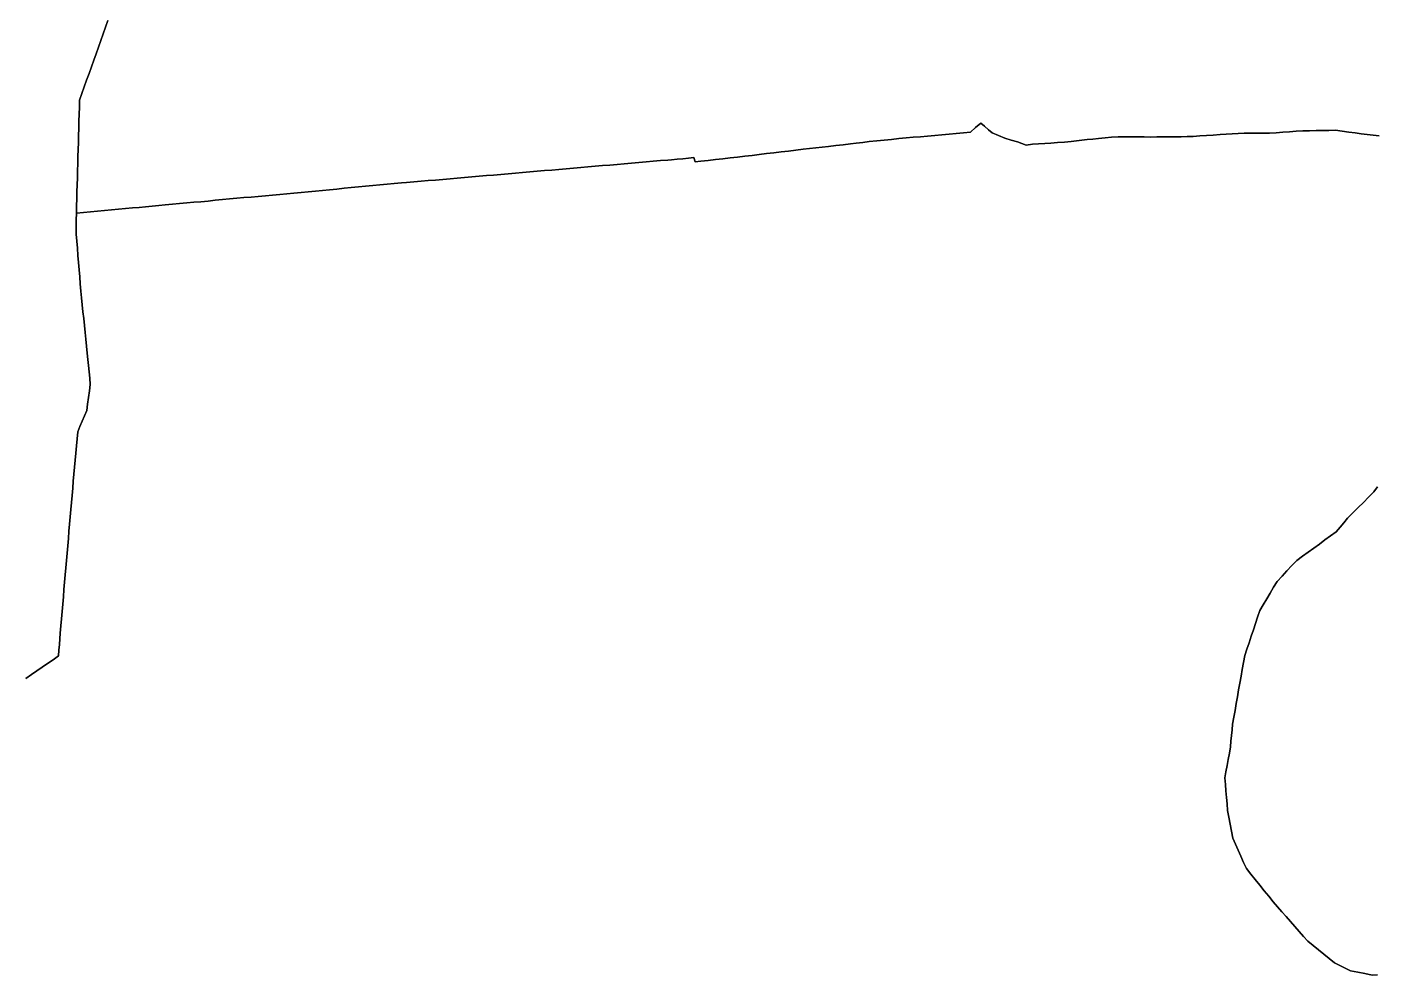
# Model space of a CAD drawing. Header units: inches. Extents: x 130170 to 284068, y 377793 to 804530.
# Drawn here: x 250885 to 252691, y 730974 to 732245 of the extents above; entities that cross this region are included whole.
import ezdxf

# ---------------------------------------------------------------- set-up
doc = ezdxf.new("R2010")
doc.units = ezdxf.units.IN
doc.header["$MEASUREMENT"] = 0
doc.layers.add('muni_il', color=7, linetype='Continuous')

msp = doc.modelspace()

# ---------------------------------------------------------------- linework, layer by layer
at = {"layer": 'muni_il'}
for points in [[(250993.8, 732254), (250990.6, 732245.1), (250987.5, 732236.2), (250984.3, 732227.3), (250981.1, 732218.4), (250978, 732209.5), (250974.8, 732200.6), (250971.6, 732191.7), (250968.5, 732182.8), (250965.3, 732173.8), (250962.1, 732164.9), (250959, 732156), (250955.8, 732147.1), (250955.5, 732137.7), (250955.3, 732128.2), (250955, 732118.8), (250954.7, 732109.3), (250954.5, 732099.9), (250954.2, 732090.4), (250953.9, 732081), (250953.7, 732071.5), (250953.4, 732062.1), (250953.1, 732052.6), (250952.9, 732043.2), (250952.6, 732033.7), (250952.3, 732024.3), (250952, 732014.8), (250951.8, 732005.4), (250951.5, 731995.9), (250951.4, 731986.5), (250951.4, 731977.1), (250951.3, 731967.7), (250952.1, 731958.2), (250952.9, 731948.6), (250953.7, 731939), (250954.5, 731929.5), (250955.2, 731919.9), (250956, 731910.3), (250956.8, 731900.8), (250957.6, 731891.2), (250958.5, 731882), (250959.5, 731872.7), (250960.4, 731863.5), (250961.3, 731854.3), (250962.2, 731845), (250963.2, 731835.8), (250964.1, 731826.6), (250965, 731817.3), (250966, 731808.1), (250966.8, 731799.7), (250967.7, 731791.3), (250968.5, 731782.9), (250969.4, 731774.5), (250970.2, 731766.1), (250969, 731757.4), (250967.8, 731748.6), (250966.6, 731739.8), (250965.4, 731731), (250962.4, 731723.9), (250959.3, 731716.8), (250956.3, 731709.7), (250953.3, 731702.5), (250952.4, 731693.1), (250951.6, 731683.6), (250950.8, 731674.2), (250949.9, 731664.7), (250949.1, 731655.2), (250948.3, 731645.8), (250947.4, 731636.3), (250946.6, 731626.9), (250945.8, 731617.4), (250944.9, 731607.9), (250944.1, 731598.5), (250943.3, 731588.7), (250942.4, 731579), (250941.6, 731569.2), (250940.8, 731559.5), (250939.9, 731549.7), (250939.1, 731539.9), (250938.3, 731530.2), (250937.4, 731520.4), (250936.6, 731510.7), (250935.8, 731500.9), (250934.9, 731491.1), (250934.1, 731481.4), (250933.2, 731471.6), (250932.4, 731461.9), (250931.6, 731452.1), (250930.7, 731442.4), (250929.9, 731432.6), (250929.3, 731425), (250928.7, 731417.3), (250928, 731409.7), (250927.4, 731402.1), (250920.2, 731397.1), (250912.9, 731392.1), (250905.7, 731387.1), (250898.4, 731382.1), (250891.2, 731377.1), (250883.9, 731372.1)], [(252698.1, 732099.3), (252690.1, 732100.2), (252682.2, 732101.2), (252674.3, 732102.2), (252666.3, 732103.2), (252657.5, 732104.4), (252648.6, 732105.6), (252639.7, 732106.8), (252631, 732106.6), (252622.3, 732106.5), (252613.6, 732106.3), (252604.8, 732106.2), (252596.1, 732106), (252587.2, 732105.4), (252578.2, 732104.8), (252569.3, 732104.2), (252560.4, 732103.6), (252551.4, 732103), (252542.9, 732103), (252534.3, 732103), (252525.7, 732103), (252517.2, 732103), (252509.1, 732102.5), (252501, 732102), (252493, 732101.5), (252484.9, 732101.1), (252475.8, 732100.4), (252466.8, 732099.8), (252457.7, 732099.2), (252448.7, 732098.6), (252440.7, 732098.4), (252432.8, 732098.2), (252424.8, 732098.1), (252416.6, 732098.1), (252408.5, 732098.1), (252400, 732097.8), (252391.6, 732097.6), (252383.1, 732097.8), (252374.7, 732098.1), (252366, 732098.1), (252357.3, 732098.1), (252348.4, 732097.8), (252339.4, 732097.6), (252330.8, 732096.6), (252322.1, 732095.6), (252314.4, 732095.1), (252306.7, 732094.6), (252299.6, 732093.6), (252292.5, 732092.6), (252285.3, 732091.6), (252276.2, 732091), (252267.1, 732090.3), (252258, 732089.6), (252249.8, 732089.2), (252241.5, 732088.8), (252233.3, 732088.3), (252233.3, 732088.3), (252224.9, 732086.9), (252219.1, 732089), (252213.3, 732091.1), (252204.9, 732093.6), (252196.5, 732096.1), (252188, 732099.6), (252179.6, 732103.2), (252174.4, 732107.6), (252169.2, 732112.1), (252164, 732116.5), (252157.2, 732110.4), (252150.5, 732104.3), (252140.9, 732103.4), (252131.3, 732102.6), (252121.7, 732101.7), (252112.1, 732100.8), (252102.5, 732100), (252092.9, 732099.1), (252083.2, 732098.2), (252073.6, 732097.4), (252064, 732096.5), (252054.2, 732095.6), (252044.3, 732094.6), (252034.4, 732093.6), (252024.6, 732092.7), (252014.7, 732091.7), (252005.8, 732090.6), (251996.9, 732089.4), (251989.5, 732088.5), (251979.6, 732087.4), (251969.8, 732086.3), (251959.9, 732085.2), (251951.5, 732084.2), (251943, 732083.3), (251934.6, 732082.3), (251926.1, 732081.3), (251916.3, 732080.2), (251906.5, 732079), (251896.7, 732077.9), (251886.8, 732076.7), (251877, 732075.6), (251867.2, 732074.4), (251857.4, 732073.2), (251847.6, 732072.1), (251837.8, 732070.9), (251827.9, 732069.8), (251818.1, 732068.6), (251808.3, 732067.5), (251798.5, 732066.3), (251788.7, 732065.2), (251781, 732064.5), (251779.6, 732070.1), (251772.1, 732069.4), (251764.6, 732068.7), (251757.1, 732068.1), (251749.6, 732067.4), (251744.5, 732066.9), (251734.8, 732066.1), (251725, 732065.3), (251715.3, 732064.4), (251705.6, 732063.6), (251695.8, 732062.7), (251686.1, 732061.9), (251676.4, 732061.1), (251666.6, 732060.2), (251656.9, 732059.4), (251647.2, 732058.6), (251637.4, 732057.7), (251627.7, 732056.9), (251618, 732056), (251608.2, 732055.2), (251598.5, 732054.4), (251588.8, 732053.5), (251579, 732052.7), (251569.3, 732051.9), (251559.6, 732051), (251549.8, 732050.2), (251540.1, 732049.3), (251530.4, 732048.5), (251520.6, 732047.7), (251510.9, 732046.8), (251501.2, 732046), (251491.4, 732045.2), (251481.7, 732044.3), (251472, 732043.5), (251462.2, 732042.6), (251452.5, 732041.8), (251442.8, 732041), (251433, 732040.1), (251423.3, 732039.3), (251413.6, 732038.5), (251403.8, 732037.6), (251394.1, 732036.8), (251387.3, 732036.4), (251377.7, 732035.5), (251368.1, 732034.5), (251358.5, 732033.6), (251348.9, 732032.7), (251339.2, 732031.8), (251329.6, 732030.8), (251320, 732029.9), (251310.4, 732029), (251300.8, 732028), (251291.1, 732027.1), (251281.6, 732026.2), (251272, 732025.3), (251262.4, 732024.4), (251252.8, 732023.5), (251243.2, 732022.7), (251233.6, 732021.8), (251224.1, 732020.9), (251214.5, 732020), (251204.9, 732019.1), (251195.3, 732018.2), (251185.7, 732017.3), (251176.1, 732016.5), (251166.6, 732015.6), (251157, 732014.7), (251147.4, 732013.8), (251137.8, 732012.9), (251128.2, 732012), (251118.6, 732011.1), (251109, 732010.3), (251099.5, 732009.4), (251089.9, 732008.5), (251080.3, 732007.6), (251070.7, 732006.7), (251061.9, 732005.9), (251053.1, 732005.1), (251044.3, 732004.3), (251035.5, 732003.5), (251026.7, 732002.7), (251017.3, 732001.9), (251007.9, 732001), (250998.5, 732000.2), (250989.1, 731999.3), (250979.7, 731998.5), (250970.3, 731997.6), (250960.9, 731996.8), (250951.5, 731995.9), (250951.8, 732005.4), (250952, 732014.8), (250952.3, 732024.3), (250952.6, 732033.7), (250952.9, 732043.2), (250953.1, 732052.6), (250953.4, 732062.1), (250953.7, 732071.5), (250953.9, 732081), (250954.2, 732090.4), (250954.5, 732099.9), (250954.7, 732109.3), (250955, 732118.8), (250955.3, 732128.2), (250955.5, 732137.7), (250955.8, 732147.1), (250959, 732156), (250962.1, 732164.9), (250965.3, 732173.8), (250968.5, 732182.8), (250971.6, 732191.7), (250974.8, 732200.6), (250978, 732209.5), (250981.1, 732218.4), (250984.3, 732227.3), (250987.5, 732236.2), (250990.6, 732245.1), (250993.8, 732254)], [(250883.9, 731372.1), (250891.2, 731377.1), (250898.4, 731382.1), (250905.7, 731387.1), (250912.9, 731392.1), (250920.2, 731397.1), (250927.4, 731402.1), (250928, 731409.7), (250928.7, 731417.3), (250929.3, 731425), (250929.9, 731432.6), (250930.7, 731442.4), (250931.6, 731452.1), (250932.4, 731461.9), (250933.2, 731471.6), (250934.1, 731481.4), (250934.9, 731491.1), (250935.8, 731500.9), (250936.6, 731510.7), (250937.4, 731520.4), (250938.3, 731530.2), (250939.1, 731539.9), (250939.9, 731549.7), (250940.8, 731559.5), (250941.6, 731569.2), (250942.4, 731579), (250943.3, 731588.7), (250944.1, 731598.5), (250944.9, 731607.9), (250945.8, 731617.4), (250946.6, 731626.9), (250947.4, 731636.3), (250948.3, 731645.8), (250949.1, 731655.2), (250949.9, 731664.7), (250950.8, 731674.2), (250951.6, 731683.6), (250952.4, 731693.1), (250953.3, 731702.5), (250956.3, 731709.7), (250959.3, 731716.8), (250962.4, 731723.9), (250965.4, 731731), (250966.6, 731739.8), (250967.8, 731748.6), (250969, 731757.4), (250970.2, 731766.1), (250969.4, 731774.5), (250968.5, 731782.9), (250967.7, 731791.3), (250966.8, 731799.7), (250966, 731808.1), (250965, 731817.3), (250964.1, 731826.6), (250963.2, 731835.8), (250962.2, 731845), (250961.3, 731854.3), (250960.4, 731863.5), (250959.5, 731872.7), (250958.5, 731882), (250957.6, 731891.2), (250956.8, 731900.8), (250956, 731910.3), (250955.2, 731919.9), (250954.5, 731929.5), (250953.7, 731939), (250952.9, 731948.6), (250952.1, 731958.2), (250951.3, 731967.7), (250951.4, 731977.1), (250951.4, 731986.5), (250951.5, 731995.9), (250960.9, 731996.8), (250970.3, 731997.6), (250979.7, 731998.5), (250989.1, 731999.3), (250998.5, 732000.2), (251007.9, 732001), (251017.3, 732001.9), (251026.7, 732002.7), (251035.5, 732003.5), (251044.3, 732004.3), (251053.1, 732005.1), (251061.9, 732005.9), (251070.7, 732006.7), (251080.3, 732007.6), (251089.9, 732008.5), (251099.5, 732009.4), (251109, 732010.3), (251118.6, 732011.1), (251128.2, 732012), (251137.8, 732012.9), (251147.4, 732013.8), (251157, 732014.7), (251166.6, 732015.6), (251176.1, 732016.5), (251185.7, 732017.3), (251195.3, 732018.2), (251204.9, 732019.1), (251214.5, 732020), (251224.1, 732020.9), (251233.6, 732021.8), (251243.2, 732022.7), (251252.8, 732023.5), (251262.4, 732024.4), (251272, 732025.3), (251281.6, 732026.2), (251291.1, 732027.1), (251300.8, 732028), (251310.4, 732029), (251320, 732029.9), (251329.6, 732030.8), (251339.2, 732031.8), (251348.9, 732032.7), (251358.5, 732033.6), (251368.1, 732034.5), (251377.7, 732035.5), (251387.3, 732036.4), (251394.1, 732036.8), (251403.8, 732037.6), (251413.6, 732038.5), (251423.3, 732039.3), (251433, 732040.1), (251442.8, 732041), (251452.5, 732041.8), (251462.2, 732042.6), (251472, 732043.5), (251481.7, 732044.3), (251491.4, 732045.2), (251501.2, 732046), (251510.9, 732046.8), (251520.6, 732047.7), (251530.4, 732048.5), (251540.1, 732049.3), (251549.8, 732050.2), (251559.6, 732051), (251569.3, 732051.9), (251579, 732052.7), (251588.8, 732053.5), (251598.5, 732054.4), (251608.2, 732055.2), (251618, 732056), (251627.7, 732056.9), (251637.4, 732057.7), (251647.2, 732058.6), (251656.9, 732059.4), (251666.6, 732060.2), (251676.4, 732061.1), (251686.1, 732061.9), (251695.8, 732062.7), (251705.6, 732063.6), (251715.3, 732064.4), (251725, 732065.3), (251734.8, 732066.1), (251744.5, 732066.9), (251749.6, 732067.4), (251757.1, 732068.1), (251764.6, 732068.7), (251772.1, 732069.4), (251779.6, 732070.1), (251781, 732064.5), (251788.7, 732065.2), (251798.5, 732066.3), (251808.3, 732067.5), (251818.1, 732068.6), (251827.9, 732069.8), (251837.8, 732070.9), (251847.6, 732072.1), (251857.4, 732073.2), (251867.2, 732074.4), (251877, 732075.6), (251886.8, 732076.7), (251896.7, 732077.9), (251906.5, 732079), (251916.3, 732080.2), (251926.1, 732081.3), (251934.6, 732082.3), (251943, 732083.3), (251951.5, 732084.2), (251959.9, 732085.2), (251969.8, 732086.3), (251979.6, 732087.4), (251989.5, 732088.5), (251996.9, 732089.4), (252005.8, 732090.6), (252014.7, 732091.7), (252024.6, 732092.7), (252034.4, 732093.6), (252044.3, 732094.6), (252054.2, 732095.6), (252064, 732096.5), (252073.6, 732097.4), (252083.2, 732098.2), (252092.9, 732099.1), (252102.5, 732100), (252112.1, 732100.8), (252121.7, 732101.7), (252131.3, 732102.6), (252140.9, 732103.4), (252150.5, 732104.3), (252157.2, 732110.4), (252164, 732116.5), (252169.2, 732112.1), (252174.4, 732107.6), (252179.6, 732103.2), (252188, 732099.6), (252196.5, 732096.1), (252204.9, 732093.6), (252213.3, 732091.1), (252219.1, 732089), (252224.9, 732086.9), (252233.3, 732088.3), (252233.3, 732088.3), (252241.5, 732088.8), (252249.8, 732089.2), (252258, 732089.6), (252267.1, 732090.3), (252276.2, 732091), (252285.3, 732091.6), (252292.5, 732092.6), (252299.6, 732093.6), (252306.7, 732094.6), (252314.4, 732095.1), (252322.1, 732095.6), (252330.8, 732096.6), (252339.4, 732097.6), (252348.4, 732097.8), (252357.3, 732098.1), (252366, 732098.1), (252374.7, 732098.1), (252383.1, 732097.8), (252391.6, 732097.6), (252400, 732097.8), (252408.5, 732098.1), (252416.6, 732098.1), (252424.8, 732098.1), (252432.8, 732098.2), (252440.7, 732098.4), (252448.7, 732098.6), (252457.7, 732099.2), (252466.8, 732099.8), (252475.8, 732100.4), (252484.9, 732101.1), (252493, 732101.5), (252501, 732102), (252509.1, 732102.5), (252517.2, 732103), (252525.7, 732103), (252534.3, 732103), (252542.9, 732103), (252551.4, 732103), (252560.4, 732103.6), (252569.3, 732104.2), (252578.2, 732104.8), (252587.2, 732105.4), (252596.1, 732106), (252604.8, 732106.2), (252613.6, 732106.3), (252622.3, 732106.5), (252631, 732106.6), (252639.7, 732106.8), (252648.6, 732105.6), (252657.5, 732104.4), (252666.3, 732103.2), (252674.3, 732102.2), (252682.2, 732101.2), (252690.1, 732100.2), (252698.1, 732099.3)], [(252696.2, 731628.8), (252691.2, 731622.1), (252684.1, 731615), (252677.1, 731608), (252670, 731601), (252662.9, 731593.9), (252655.8, 731586.9), (252650.8, 731580.8), (252645.8, 731574.7), (252640.7, 731568.7), (252633.2, 731563.2), (252625.6, 731557.7), (252618.1, 731552.2), (252610.5, 731546.7), (252603, 731541.2), (252595.4, 731535.8), (252587.9, 731530.3), (252581.3, 731523.2), (252574.7, 731516.1), (252568.1, 731509.1), (252561.5, 731502), (252556.8, 731494.2), (252552.2, 731486.4), (252547.5, 731478.6), (252542.9, 731470.8), (252538.2, 731463), (252535.3, 731454.3), (252532.4, 731445.7), (252529.6, 731437.1), (252526.7, 731428.5), (252523.8, 731419.8), (252520.9, 731411.2), (252518.1, 731402.6), (252516.4, 731393.4), (252514.8, 731384.2), (252513.2, 731375), (252511.5, 731365.8), (252509.9, 731356.6), (252508.3, 731347.5), (252506.6, 731338.3), (252505, 731329.1), (252503.3, 731319.9), (252501.7, 731310.7), (252501, 731303.1), (252500.3, 731295.4), (252499.6, 731287.8), (252498.9, 731280.1), (252497.4, 731271.8), (252495.9, 731263.5), (252494.4, 731255.2), (252492.8, 731246.9), (252491.3, 731238.6), (252492.1, 731229.9), (252492.8, 731221.3), (252493.6, 731212.6), (252494.4, 731203.9), (252495.1, 731195.2), (252496.8, 731185.9), (252498.6, 731176.7), (252500.3, 731167.4), (252502, 731158.1), (252505.7, 731149.9), (252509.3, 731141.7), (252513, 731133.6), (252516.6, 731125.4), (252520.3, 731117.2), (252526.2, 731109.8), (252532.2, 731102.3), (252538.2, 731094.9), (252544.2, 731087.4), (252550.2, 731080), (252556.1, 731072.5), (252561.9, 731065.9), (252567.8, 731059.3), (252573.6, 731052.7), (252579.4, 731046.1), (252585.2, 731039.5), (252591, 731032.9), (252596.9, 731026.3), (252602.7, 731019.7), (252609.9, 731013.9), (252617, 731008.1), (252624.2, 731002.3), (252631.4, 730996.5), (252638.5, 730990.8), (252645.7, 730987.2), (252652.8, 730983.6), (252659.9, 730980.1), (252669.6, 730978.2), (252679.2, 730976.3), (252688.9, 730974.4), (252696, 730974.8)], [(252696, 730974.8), (252688.9, 730974.4), (252679.2, 730976.3), (252669.6, 730978.2), (252659.9, 730980.1), (252652.8, 730983.6), (252645.7, 730987.2), (252638.5, 730990.8), (252631.4, 730996.5), (252624.2, 731002.3), (252617, 731008.1), (252609.9, 731013.9), (252602.7, 731019.7), (252596.9, 731026.3), (252591, 731032.9), (252585.2, 731039.5), (252579.4, 731046.1), (252573.6, 731052.7), (252567.8, 731059.3), (252561.9, 731065.9), (252556.1, 731072.5), (252550.2, 731080), (252544.2, 731087.4), (252538.2, 731094.9), (252532.2, 731102.3), (252526.2, 731109.8), (252520.3, 731117.2), (252516.6, 731125.4), (252513, 731133.6), (252509.3, 731141.7), (252505.7, 731149.9), (252502, 731158.1), (252500.3, 731167.4), (252498.6, 731176.7), (252496.8, 731185.9), (252495.1, 731195.2), (252494.4, 731203.9), (252493.6, 731212.6), (252492.8, 731221.3), (252492.1, 731229.9), (252491.3, 731238.6), (252492.8, 731246.9), (252494.4, 731255.2), (252495.9, 731263.5), (252497.4, 731271.8), (252498.9, 731280.1), (252499.6, 731287.8), (252500.3, 731295.4), (252501, 731303.1), (252501.7, 731310.7), (252503.3, 731319.9), (252505, 731329.1), (252506.6, 731338.3), (252508.3, 731347.5), (252509.9, 731356.6), (252511.5, 731365.8), (252513.2, 731375), (252514.8, 731384.2), (252516.4, 731393.4), (252518.1, 731402.6), (252520.9, 731411.2), (252523.8, 731419.8), (252526.7, 731428.5), (252529.6, 731437.1), (252532.4, 731445.7), (252535.3, 731454.3), (252538.2, 731463), (252542.9, 731470.8), (252547.5, 731478.6), (252552.2, 731486.4), (252556.8, 731494.2), (252561.5, 731502), (252568.1, 731509.1), (252574.7, 731516.1), (252581.3, 731523.2), (252587.9, 731530.3), (252595.4, 731535.8), (252603, 731541.2), (252610.5, 731546.7), (252618.1, 731552.2), (252625.6, 731557.7), (252633.2, 731563.2), (252640.7, 731568.7), (252645.8, 731574.7), (252650.8, 731580.8), (252655.8, 731586.9), (252662.9, 731593.9), (252670, 731601), (252677.1, 731608), (252684.1, 731615), (252691.2, 731622.1), (252696.2, 731628.8)]]:
    msp.add_lwpolyline(points, dxfattribs=at)

doc.saveas('drawing.dxf')
